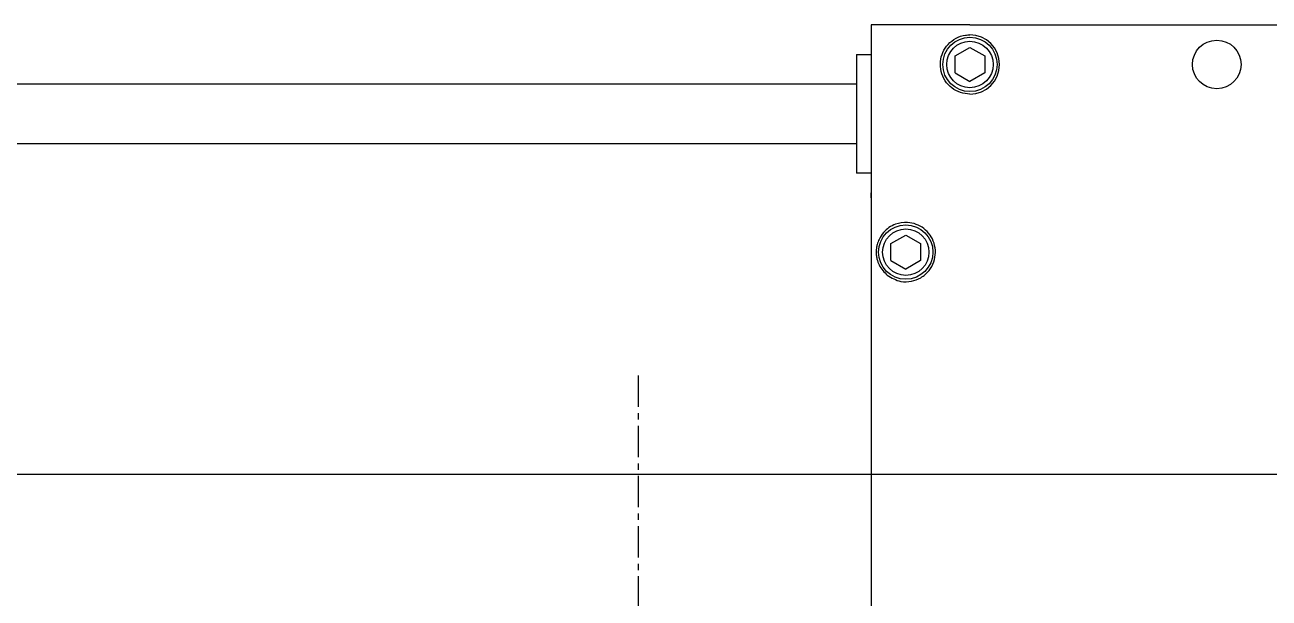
# Model space of a CAD drawing. Extents: x 500 to 100500, y -14500 to 21140.
# Drawn here: x 8046.5 to 8172.6, y -9695.4 to -9637.4 of the extents above; entities that cross this region are included whole.
import ezdxf

# ---------------------------------------------------------------- set-up
doc = ezdxf.new("R2010")
doc.units = 0
doc.linetypes.add('CENTER', pattern=[10.16, 6.35, -1.27, 1.27, -1.27])
doc.layers.get('0').update_dxf_attribs({"linetype": 'CONTINUOUS'})
doc.layers.add('Center', color=1, linetype='CENTER')
doc.layers.add('SLD-0', color=7, linetype='CONTINUOUS')

# ---------------------------------------------------------------- blocks, each defined once
blk = doc.blocks.new('KJ특성 TURN')
at = {"layer": 'Center', "ltscale": 0.5}
blk.add_line((9197.78, -70811.09), (9197.78, -71397.09), dxfattribs=at)
at = {"layer": 'SLD-0'}
blk.add_line((9272.78, -70821.09), (9122.78, -70821.09), dxfattribs=at)
blk = doc.blocks.new('KJVision F 2')
at = {"color": 3, "linetype": 'Continuous', "lineweight": 25}
for p, q in [((-5723.22, -76483.19, -96.77), (-5723.22, -76759.69, -96.77)), ((-5713.22, -76483.19, -96.77), (-5723.22, -76483.19, -96.77)), ((-5723.22, -76483.19, -96.77), (-5723.22, -76484.19, -96.77)), ((-5723.22, -76483.19, -96.77), (-5723.22, -76483.19, -96.77)), ((-5713.22, -76483.19, -96.77), (-5583.22, -76483.19, -96.77)), ((-5723.22, -76484.19, -96.77), (-5723.22, -76484.19, -96.77)), ((-5723.22, -76484.19, -96.77), (-5723.22, -76484.19, -96.77)), ((-5723.22, -76484.19, -96.77), (-5723.22, -76500.19, -96.77)), ((-5714.72, -76486.32, -96.77), (-5713.22, -76485.46, -96.77)), ((-5713.22, -76485.46, -96.77), (-5711.72, -76486.32, -96.77)), ((-5724.72, -76486.19, -96.77), (-5723.22, -76486.19, -96.77)), ((-5724.72, -76486.19, -96.77), (-5724.72, -76498.19, -96.77)), ((-5714.72, -76488.05, -96.77), (-5714.72, -76486.32, -96.77)), ((-5711.72, -76486.32, -96.77), (-5711.72, -76488.05, -96.77)), ((-5714.72, -76488.05, -96.77), (-5713.22, -76488.92, -96.77)), ((-5711.72, -76488.05, -96.77), (-5713.22, -76488.92, -96.77)), ((-5724.72, -76489.19, -96.77), (-5824.72, -76489.19, -96.77)), ((-5824.72, -76495.19, -96.77), (-5724.72, -76495.19, -96.77)), ((-5723.22, -76498.19, -96.77), (-5724.72, -76498.19, -96.77)), ((-5723.22, -76500.19, -96.77), (-5723.22, -76500.19, -96.77)), ((-5723.22, -76500.69, -96.77), (-5723.22, -76500.19, -96.77)), ((-5723.22, -76500.69, -96.77), (-5723.22, -76742.19, -96.77)), ((-5723.22, -76500.69, -96.77), (-5723.22, -76500.69, -96.77)), ((-5721.22, -76505.32, -96.77), (-5719.72, -76504.46, -96.77)), ((-5719.72, -76504.46, -96.77), (-5718.22, -76505.32, -96.77)), ((-5721.22, -76507.05, -96.77), (-5721.22, -76505.32, -96.77)), ((-5718.22, -76505.32, -96.77), (-5718.22, -76507.05, -96.77)), ((-5721.22, -76507.05, -96.77), (-5719.72, -76507.92, -96.77)), ((-5718.22, -76507.05, -96.77), (-5719.72, -76507.92, -96.77))]:
    blk.add_line(p, q, dxfattribs=at)
for centre, radius in [((-5713.22, -76487.19, -96.77), 2.75), ((-5713.22, -76487.19, -96.77), 2.35), ((-5688.22, -76487.19, -96.77), 2.46), ((-5719.72, -76506.19, -96.77), 2.75), ((-5719.72, -76506.19, -96.77), 2.35)]:
    blk.add_circle(centre, radius, dxfattribs=at)
blk.add_arc((-5713.22, -76487.19, -96.77), 3, 270, 90, dxfattribs=at)
for points, knots in [([(-5713.22, -76490.19, -96.77), (-5713.55, -76490.16, -96.77), (-5714.21, -76490.09, -96.77), (-5715.09, -76489.6, -96.77), (-5715.78, -76488.86, -96.77), (-5716.19, -76487.92, -96.77), (-5716.26, -76486.91, -96.77), (-5716.01, -76485.94, -96.77), (-5715.46, -76485.11, -96.77), (-5714.66, -76484.49, -96.77), (-5713.86, -76484.22, -96.77), (-5713.37, -76484.19, -96.77), (-5713.22, -76484.19, -96.77)], [0, 0, 0, 0, 0.104157, 0.20821, 0.314967, 0.424079, 0.530103, 0.632333, 0.736, 0.843986, 0.952648, 1, 1, 1, 1]), ([(-5721.59, -76508.53, -96.77), (-5721.9, -76508.22, -96.77), (-5722.34, -76507.79, -96.77), (-5722.62, -76507, -96.77), (-5722.71, -76506.51, -96.77), (-5722.73, -76506.13, -96.77), (-5722.7, -76505.76, -96.77), (-5722.61, -76505.33, -96.77), (-5722.39, -76504.76, -96.77), (-5721.87, -76503.99, -96.77), (-5720.94, -76503.33, -96.77), (-5719.71, -76503.12, -96.77), (-5718.69, -76503.32, -96.77), (-5717.88, -76503.76, -96.77), (-5717.23, -76504.42, -96.77), (-5716.81, -76505.28, -96.77), (-5716.67, -76506.23, -96.77), (-5716.84, -76507.21, -96.77), (-5717.35, -76508.14, -96.77), (-5718.18, -76508.84, -96.77), (-5719.21, -76509.21, -96.77), (-5720.47, -76509.21, -96.77), (-5721.17, -76508.79, -96.77), (-5721.59, -76508.53, -96.77)], [0, 0, 0, 0, 0.087908, 0.1243727, 0.1433489, 0.1579927, 0.1725788, 0.1918674, 0.2230663, 0.2769971, 0.3744226, 0.4463081, 0.493478, 0.5360369, 0.5768432, 0.6172193, 0.6576235, 0.6986551, 0.7425444, 0.792969, 0.8431141, 0.9039171, 1, 1, 1, 1])]:
    blk.add_open_spline(points, degree=3, knots=knots, dxfattribs=at)
at = {"layer": 'Center'}
blk.add_blockref('KJ특성 TURN', (-14462, -5707.6, -96.77), dxfattribs=at)

msp = doc.modelspace()

# ---------------------------------------------------------------- block references
at = {"layer": 'Center'}
for p in [(13372.87, 66845.81, 20.95), (13855.47, 66845.81, 20.95)]:
    msp.add_blockref('KJVision F 2', p, dxfattribs=at)

doc.saveas('drawing.dxf')
